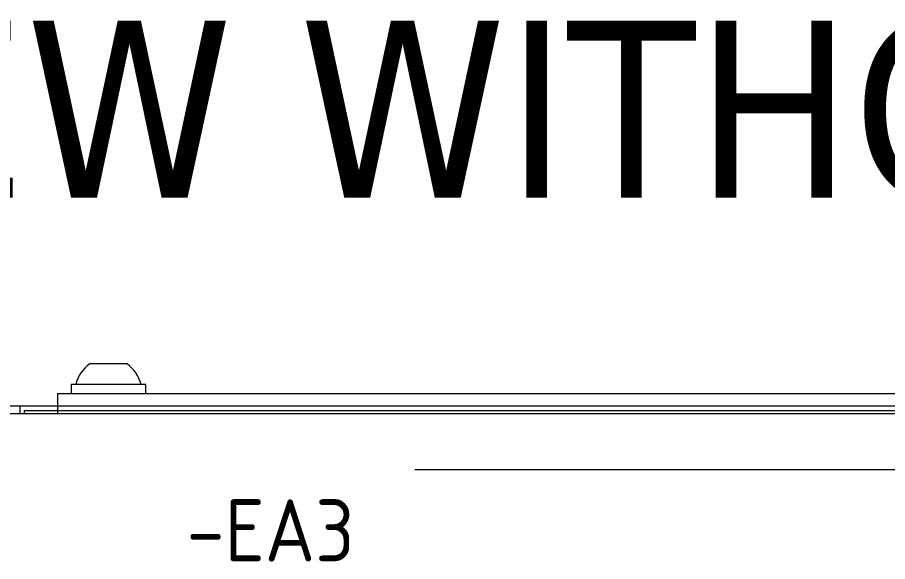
# Model space of a CAD drawing. Header units: millimetres. Extents: x 4134 to 7422, y 1400 to 3585.
# Drawn here: x 5827.7 to 6107.5, y 3410.2 to 3585.3 of the extents above; entities that cross this region are included whole.
import ezdxf
from ezdxf.enums import TextEntityAlignment as Align

# ---------------------------------------------------------------- set-up
doc = ezdxf.new("R2010")
doc.units = ezdxf.units.MM
doc.layers.add('000-PI-Oprema', color=30, linetype='Continuous', lineweight=5)
doc.layers.add('0_1', color=7, linetype='Continuous', lineweight=0)
doc.layers.add('000-PI-ORMAR', color=2, linetype='Continuous')
doc.styles.add('PI0', font='isocpeur.ttf', dxfattribs={"width": 0.9})
doc.styles.add('Tahoma', font='tahoma.ttf')

# ---------------------------------------------------------------- blocks, each defined once
blk = doc.blocks.new('LL49 W 100-230V')
at = {"layer": '000-PI-Oprema', "color": 0, "linetype": 'ByBlock', "lineweight": 0, "ltscale": 0.25}
blk.add_line((45476.66, 36851.38), (46014.66, 36851.38), dxfattribs=at)

msp = doc.modelspace()

# ---------------------------------------------------------------- linework, layer by layer
at = {"layer": '000-PI-ORMAR', "color": 0, "linetype": 'ByBlock', "lineweight": 0}
for p, q in [((5862.948, 3473.778), (5850.948, 3473.778)), ((5868.948, 3467.178), (5844.948, 3467.178)), ((5844.948, 3467.178), (5844.948, 3464.278)), ((5868.948, 3464.278), (5868.948, 3467.178)), ((5840.698, 3457.778), (5840.698, 3464.278)), ((5840.698, 3464.278), (6608.198, 3464.278)), ((5816.198, 3460.278), (5828.448, 3460.278)), ((5828.448, 3460.278), (5828.448, 3457.778)), ((5828.448, 3460.278), (5840.698, 3460.278)), ((5840.698, 3460.278), (6608.198, 3460.278)), ((5828.46, 3457.778), (5036.46, 3457.778)), ((6620.46, 3457.778), (5828.46, 3457.778)), ((5829.948, 3457.778), (5829.948, 3458.778)), ((5829.948, 3458.778), (5840.698, 3458.778)), ((5840.698, 3458.778), (6608.198, 3458.778))]:
    msp.add_line(p, q, dxfattribs=at)
for centre, start, end in [((5857.343, 3464.584), 124.82083, 166.60542), ((5856.552, 3464.584), 13.39458, 55.17917)]:
    msp.add_arc(centre, 11.2, start, end, dxfattribs=at)

# ---------------------------------------------------------------- block references
at = {"layer": '000-PI-Oprema', "color": 0, "linetype": 'ByBlock', "lineweight": 0}
msp.add_blockref('LL49 W 100-230V', (-39521.199, -33411.553), dxfattribs=at)

# ---------------------------------------------------------------- texts
at = {"color": 0, "linetype": 'ByBlock', "lineweight": 0, "style": 'PI0', "width": 0.9}
msp.add_text('-EA3', height=20, dxfattribs=at).set_placement((5909.097, 3420.24), align=Align.MIDDLE)
at = {"layer": '0_1', "color": 0, "linetype": 'ByBlock', "lineweight": 0, "style": 'Tahoma'}
msp.add_text('VISTA DI FRONTE SENZA PORTE/   FRONT VIEW WITHOUT DOORS', height=57, dxfattribs=at).set_placement((5407.99, 3555.739), align=Align.MIDDLE_CENTER)

doc.saveas('drawing.dxf')
